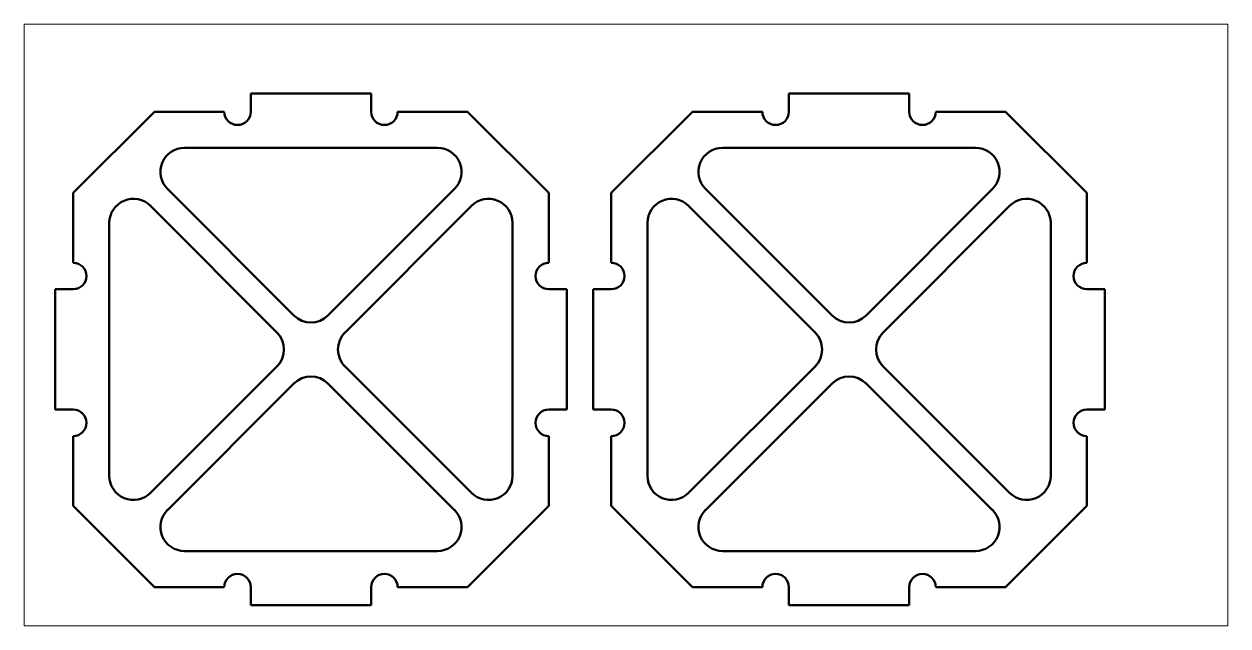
# Model space of a CAD drawing. Extents: x 0 to 100, y 0 to 50.
import ezdxf

# ---------------------------------------------------------------- set-up
doc = ezdxf.new("R2010")
doc.units = 0
doc.layers.get('0').update_dxf_attribs({"linetype": 'continuous', "lineweight": 13})
doc.layers.add('Visible (ISO)', color=7, linetype='continuous', lineweight=50)

msp = doc.modelspace()

# ---------------------------------------------------------------- linework, layer by layer
at = {"linetype": 'continuous'}
for p, q in [((0, 0), (0, 50)), ((0, 50), (100, 50)), ((100, 50), (100, 0)), ((0, 0), (100, 0))]:
    msp.add_line(p, q, dxfattribs=at)
at = {"layer": 'Visible (ISO)'}
for p, q in [((28.83, 44.22), (18.83, 44.22)), ((18.83, 44.22), (18.83, 42.72)), ((28.83, 42.72), (28.83, 44.22)), ((73.53, 44.22), (63.53, 44.22)), ((63.53, 44.22), (63.53, 42.72)), ((73.53, 42.72), (73.53, 44.22)), ((10.83, 42.72), (4.08, 35.97)), ((16.63, 42.72), (10.83, 42.72)), ((36.83, 42.72), (31.03, 42.72)), ((43.58, 35.97), (36.83, 42.72)), ((55.53, 42.72), (48.78, 35.97)), ((61.33, 42.72), (55.53, 42.72)), ((81.53, 42.72), (75.73, 42.72)), ((88.28, 35.97), (81.53, 42.72)), ((13.32, 39.72), (34.34, 39.72)), ((58.02, 39.72), (79.04, 39.72)), ((22.42, 25.8), (11.91, 36.31)), ((35.75, 36.31), (25.24, 25.8)), ((67.12, 25.8), (56.61, 36.31)), ((80.45, 36.31), (69.94, 25.8)), ((4.08, 30.17), (4.08, 35.97)), ((43.58, 30.17), (43.58, 35.97)), ((48.78, 30.17), (48.78, 35.97)), ((88.28, 30.17), (88.28, 35.97)), ((10.49, 34.89), (21, 24.38)), ((26.66, 24.38), (37.17, 34.89)), ((55.19, 34.89), (65.7, 24.38)), ((71.36, 24.38), (81.87, 34.89)), ((7.08, 12.46), (7.08, 33.48)), ((40.58, 33.48), (40.58, 12.46)), ((51.78, 12.46), (51.78, 33.48)), ((85.28, 33.48), (85.28, 12.46)), ((4.08, 27.97), (2.58, 27.97)), ((2.58, 27.97), (2.58, 17.97)), ((45.08, 27.97), (43.58, 27.97)), ((45.08, 17.97), (45.08, 27.97)), ((48.78, 27.97), (47.28, 27.97)), ((47.28, 27.97), (47.28, 17.97)), ((89.78, 27.97), (88.28, 27.97)), ((89.78, 17.97), (89.78, 27.97)), ((21, 21.56), (10.49, 11.05)), ((37.17, 11.05), (26.66, 21.56)), ((65.7, 21.56), (55.19, 11.05)), ((81.87, 11.05), (71.36, 21.56)), ((11.91, 9.63), (22.42, 20.14)), ((25.24, 20.14), (35.75, 9.63)), ((56.61, 9.63), (67.12, 20.14)), ((69.94, 20.14), (80.45, 9.63)), ((2.58, 17.97), (4.08, 17.97)), ((43.58, 17.97), (45.08, 17.97)), ((47.28, 17.97), (48.78, 17.97)), ((88.28, 17.97), (89.78, 17.97)), ((4.08, 9.97), (4.08, 15.77)), ((43.58, 9.97), (43.58, 15.77)), ((48.78, 9.97), (48.78, 15.77)), ((88.28, 9.97), (88.28, 15.77)), ((4.08, 9.97), (10.83, 3.22)), ((36.83, 3.22), (43.58, 9.97)), ((48.78, 9.97), (55.53, 3.22)), ((81.53, 3.22), (88.28, 9.97)), ((34.34, 6.22), (13.32, 6.22)), ((79.04, 6.22), (58.02, 6.22)), ((16.63, 3.22), (10.83, 3.22)), ((18.83, 3.22), (18.83, 1.72)), ((28.83, 1.72), (28.83, 3.22)), ((36.83, 3.22), (31.03, 3.22)), ((61.33, 3.22), (55.53, 3.22)), ((63.53, 3.22), (63.53, 1.72)), ((73.53, 1.72), (73.53, 3.22)), ((81.53, 3.22), (75.73, 3.22)), ((18.83, 1.72), (28.83, 1.72)), ((63.53, 1.72), (73.53, 1.72))]:
    msp.add_line(p, q, dxfattribs=at)
for centre, radius, start, end in [((17.73, 42.72), 1.1, 180, 360), ((29.93, 42.72), 1.1, 180, 360), ((62.43, 42.72), 1.1, 180, 360), ((74.63, 42.72), 1.1, 180, 360), ((13.32, 37.72), 2, 90, 225), ((34.34, 37.72), 2, -45, 90), ((58.02, 37.72), 2, 90, 225), ((79.04, 37.72), 2, -45, 90), ((9.08, 33.48), 2, 45, 180), ((38.58, 33.48), 2, 0, 135), ((53.78, 33.48), 2, 45, 180), ((83.28, 33.48), 2, 0, 135), ((4.08, 29.07), 1.1, -90, 90), ((43.58, 29.07), 1.1, 90, 270), ((48.78, 29.07), 1.1, -90, 90), ((88.28, 29.07), 1.1, 90, 270), ((23.83, 27.21), 2, -135, -45), ((68.53, 27.21), 2, -135, -45), ((19.59, 22.97), 2, -45, 45), ((28.07, 22.97), 2, 135, 225), ((64.29, 22.97), 2, -45, 45), ((72.77, 22.97), 2, 135, 225), ((23.83, 18.73), 2, 45, 135), ((68.53, 18.73), 2, 45, 135), ((4.08, 16.87), 1.1, -90, 90), ((43.58, 16.87), 1.1, 90, 270), ((48.78, 16.87), 1.1, -90, 90), ((88.28, 16.87), 1.1, 90, 270), ((9.08, 12.46), 2, 180, 315), ((38.58, 12.46), 2, -135, 0), ((53.78, 12.46), 2, 180, 315), ((83.28, 12.46), 2, -135, 0), ((13.32, 8.22), 2, 135, 270), ((34.34, 8.22), 2, -90, 45), ((58.02, 8.22), 2, 135, 270), ((79.04, 8.22), 2, -90, 45), ((17.73, 3.22), 1.1, 0, 180), ((29.93, 3.22), 1.1, 0, 180), ((62.43, 3.22), 1.1, 0, 180), ((74.63, 3.22), 1.1, 0, 180)]:
    msp.add_arc(centre, radius, start, end, dxfattribs=at)

doc.saveas('drawing.dxf')
